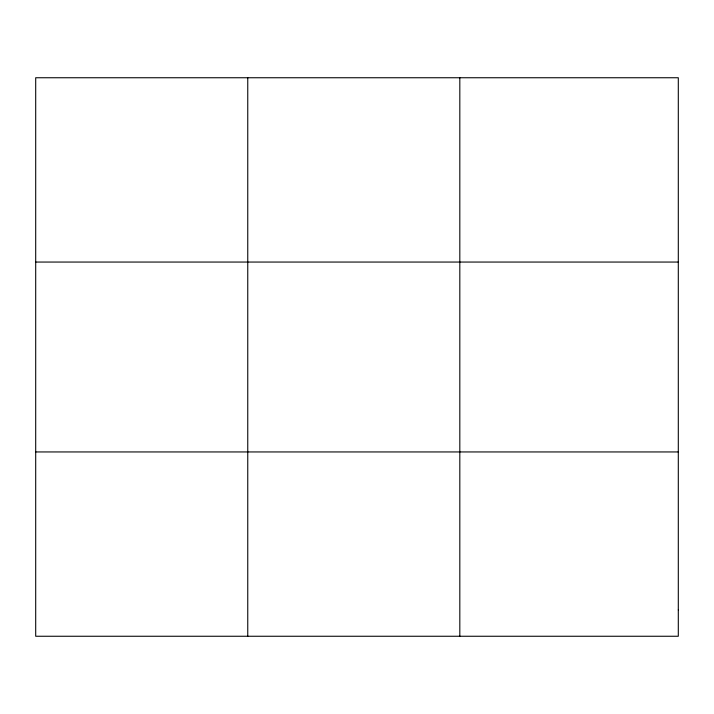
<?xml version="1.0" encoding="UTF-8"?>
<svg xmlns="http://www.w3.org/2000/svg" width="714" height="714" viewBox="0 0 714 714"><rect width="100%" height="100%" fill="white"/><g stroke="black" fill="none" stroke-linecap="round" stroke-linejoin="round"><path stroke-width="1.07" d="M459.816 636.254L459.816 77.746M35.7 262.056L678.3 262.056M35.7 451.944L678.3 451.944M247.758 77.746L247.758 636.254M678.3 609.926L678.3 636.254L35.7 636.254L35.7 77.746L678.3 77.746L678.3 609.926"/></g></svg>
